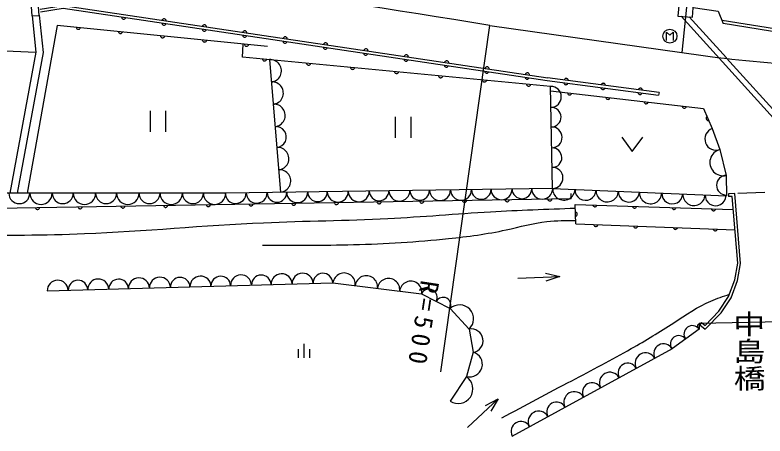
# Model space of a CAD drawing. Units: millimetres, scale not verified. Extents: x 40000 to 680000, y 20000 to 380000.
# Drawn here: x 400157 to 453735, y 244914 to 275010 of the extents above; entities that cross this region are included whole.
import ezdxf
from ezdxf.enums import TextEntityAlignment as Align

# ---------------------------------------------------------------- set-up
doc = ezdxf.new("R2010")
doc.units = ezdxf.units.MM
doc.header["$LTSCALE"] = 1000
doc.layers.add('M-BGD', color=7, linetype='Continuous', lineweight=25)
doc.styles.add('@ＭＳ ゴシック', font='')
doc.styles.add('ＭＳ ゴシック', font='')
doc.styles.get('@ＭＳ ゴシック').set_extended_font_data('@MS Gothic')
doc.styles.get('ＭＳ ゴシック').set_extended_font_data('MS Gothic')

msp = doc.modelspace()

# ---------------------------------------------------------------- linework, layer by layer
at = {"layer": 'M-BGD'}
for p, q in [((450785, 302173), (447796, 272324)), ((401380, 274946), (400930, 281061)), ((401878, 274983), (401435, 281001)), ((401380, 274946), (401878, 274983)), ((459884, 261492), (447744, 274914)), ((450973, 271940), (448325, 274868)), ((456069, 273742), (450665, 274611)), ((456049, 273543), (450751, 274394)), ((403180, 274265), (401016, 262273)), ((418204, 272747), (403180, 274265)), ((430571, 249510), (434070, 274262)), ((434070, 274262), (447796, 272324)), ((416416, 272000), (416460, 272923)), ((398936, 272466), (401654, 272350)), ((438420, 269899), (416416, 272000)), ((418327, 271818), (419123, 262329)), ((460181, 261761), (450989, 271923)), ((438183, 270330), (446138, 269276)), ((446164, 269475), (438209, 270529)), ((438566, 262610), (438420, 269899)), ((446164, 269475), (446138, 269276)), ((409803, 268162), (409803, 266662)), ((410943, 266662), (410943, 268162)), ((427313, 267719), (427313, 266219)), ((428453, 266219), (428453, 267719)), ((449966, 266894), (450517, 265390)), ((450517, 265390), (450972, 263541)), ((450972, 263541), (450973, 262094)), ((438566, 262610), (415216, 262273)), ((438566, 262610), (450973, 262094)), ((415216, 262273), (396583, 262273)), ((439893, 261866), (439884, 262257)), ((451125, 262224), (451131, 262025)), ((451791, 262270), (453734, 262355)), ((439893, 261866), (394142, 261108)), ((440230, 260071), (451600, 259659)), ((436069, 256197), (439067, 256308)), ((402461, 255282), (422874, 255865)), ((422874, 255865), (429192, 255087)), ((429192, 255087), (431234, 254018)), ((431234, 254018), (432595, 252560)), ((449034, 252983), (449026, 252561)), ((449196, 253023), (449069, 252869)), ((432595, 252560), (432886, 250907)), ((449026, 252561), (447129, 251160)), ((420790, 251511), (420790, 250511)), ((420390, 251111), (420390, 250511)), ((421190, 251111), (421190, 250511)), ((432886, 250907), (432400, 249158)), ((435681, 244914), (447129, 251160)), ((432400, 249158), (431234, 247408)), ((432490, 245522), (434685, 247568))]:
    msp.add_line(p, q, dxfattribs=at)
msp.add_lwpolyline([(448634, 275845), (447595, 275928), (447515, 274933), (448554, 274849)], close=True, dxfattribs=at)
for points in [[(401946, 275431), (403594, 275688), (438213, 270528)], [(401977, 275233), (403595, 275486), (438183, 270330)], [(448600, 275541), (450393, 275292), (450751, 274394)], [(401380, 274946), (401654, 272350), (399794, 262273)], [(401877, 274999), (402159, 272330), (400302, 262273)], [(407770, 274864), (407777, 274826), (407790, 274794), (407815, 274760), (407842, 274738), (407876, 274720), (407924, 274713), (407961, 274720), (407993, 274733), (408027, 274758), (408050, 274785), (408067, 274819)], [(410652, 274434), (410659, 274397), (410672, 274364), (410698, 274330), (410725, 274308), (410759, 274291), (410806, 274284), (410843, 274290), (410876, 274304), (410910, 274329), (410932, 274356), (410949, 274390)], [(410954, 274591), (410948, 274629), (410934, 274661), (410909, 274695), (410882, 274717), (410848, 274734), (410801, 274741), (410763, 274735), (410731, 274721), (410697, 274696), (410675, 274669), (410657, 274635)], [(404533, 274128), (404541, 274091), (404556, 274059), (404583, 274026), (404611, 274006), (404646, 273990), (404693, 273985), (404730, 273993), (404762, 274008), (404795, 274035), (404816, 274063), (404831, 274098)], [(407538, 273825), (407546, 273787), (407561, 273756), (407588, 273723), (407616, 273702), (407650, 273686), (407698, 273682), (407735, 273690), (407767, 273705), (407800, 273732), (407821, 273760), (407836, 273794)], [(413535, 274004), (413541, 273967), (413555, 273935), (413580, 273901), (413607, 273878), (413641, 273861), (413688, 273854), (413726, 273861), (413758, 273874), (413792, 273899), (413814, 273926), (413832, 273960)], [(413839, 274161), (413832, 274199), (413819, 274231), (413793, 274265), (413766, 274287), (413733, 274304), (413685, 274311), (413648, 274305), (413615, 274292), (413581, 274266), (413559, 274239), (413542, 274205)], [(416723, 273731), (416717, 273769), (416703, 273801), (416678, 273835), (416651, 273857), (416617, 273874), (416570, 273881), (416532, 273875), (416500, 273862), (416466, 273836), (416444, 273809), (416427, 273775)], [(446703, 273193), (446703, 273793), (446943, 273573), (447183, 273793), (447183, 273193)], [(410542, 273521), (410551, 273484), (410566, 273452), (410593, 273420), (410621, 273399), (410655, 273383), (410703, 273378), (410740, 273387), (410772, 273401), (410804, 273428), (410825, 273456), (410841, 273491)], [(416417, 273575), (416424, 273537), (416437, 273505), (416462, 273471), (416489, 273449), (416523, 273431), (416571, 273424), (416608, 273431), (416640, 273444), (416674, 273470), (416697, 273497), (416714, 273530)], [(419608, 273301), (419601, 273339), (419588, 273371), (419563, 273405), (419536, 273427), (419502, 273444), (419454, 273452), (419417, 273445), (419385, 273432), (419351, 273406), (419328, 273379), (419311, 273345)], [(413547, 273218), (413556, 273181), (413570, 273149), (413597, 273116), (413625, 273095), (413660, 273080), (413708, 273075), (413745, 273083), (413776, 273098), (413809, 273125), (413830, 273153), (413846, 273187)], [(416552, 272914), (416560, 272877), (416575, 272845), (416602, 272813), (416630, 272792), (416665, 272776), (416712, 272771), (416749, 272780), (416781, 272795), (416814, 272821), (416835, 272849), (416850, 272884)], [(419299, 273145), (419306, 273108), (419319, 273075), (419345, 273041), (419372, 273019), (419406, 273002), (419453, 272995), (419490, 273001), (419523, 273015), (419557, 273040), (419579, 273067), (419596, 273101)], [(422182, 272715), (422188, 272678), (422202, 272646), (422227, 272612), (422254, 272589), (422288, 272572), (422335, 272565), (422373, 272572), (422405, 272585), (422439, 272610), (422461, 272637), (422479, 272671)], [(422492, 272871), (422486, 272909), (422473, 272941), (422447, 272975), (422420, 272997), (422386, 273014), (422339, 273022), (422302, 273015), (422269, 273002), (422235, 272976), (422213, 272949), (422196, 272916)], [(425064, 272286), (425071, 272248), (425084, 272216), (425109, 272182), (425136, 272160), (425170, 272143), (425218, 272135), (425255, 272142), (425287, 272155), (425321, 272181), (425344, 272208), (425361, 272242)], [(425377, 272441), (425370, 272479), (425357, 272511), (425332, 272545), (425305, 272567), (425271, 272585), (425224, 272592), (425186, 272585), (425154, 272572), (425120, 272546), (425097, 272519), (425080, 272486)], [(417839, 271864), (417847, 271827), (417862, 271796), (417889, 271763), (417918, 271742), (417952, 271727), (418000, 271722), (418037, 271731), (418069, 271746), (418101, 271773), (418122, 271801), (418137, 271836)], [(427946, 271856), (427953, 271819), (427966, 271786), (427992, 271752), (428019, 271730), (428053, 271713), (428100, 271706), (428137, 271712), (428170, 271726), (428204, 271751), (428226, 271778), (428243, 271812)], [(428262, 272011), (428255, 272049), (428242, 272081), (428216, 272115), (428189, 272137), (428156, 272155), (428108, 272162), (428071, 272155), (428038, 272142), (428004, 272116), (427982, 272089), (427965, 272056)], [(431146, 271581), (431140, 271619), (431126, 271651), (431101, 271685), (431074, 271707), (431040, 271725), (430993, 271732), (430955, 271725), (430923, 271712), (430889, 271686), (430867, 271659), (430849, 271626)], [(420982, 271564), (420991, 271527), (421006, 271496), (421033, 271463), (421061, 271442), (421096, 271427), (421143, 271422), (421180, 271431), (421212, 271446), (421245, 271473), (421265, 271501), (421281, 271536)], [(424126, 271264), (424134, 271227), (424149, 271195), (424176, 271163), (424204, 271142), (424239, 271127), (424287, 271122), (424324, 271131), (424355, 271146), (424388, 271173), (424409, 271201), (424424, 271236)], [(430829, 271427), (430835, 271389), (430849, 271357), (430874, 271323), (430901, 271300), (430935, 271283), (430982, 271276), (431020, 271283), (431052, 271296), (431086, 271321), (431108, 271348), (431126, 271382)], [(434031, 271151), (434024, 271189), (434011, 271221), (433986, 271255), (433959, 271277), (433925, 271295), (433877, 271302), (433840, 271295), (433808, 271282), (433773, 271256), (433751, 271229), (433734, 271196)], [(427269, 270964), (427278, 270927), (427293, 270895), (427320, 270863), (427348, 270842), (427382, 270827), (427430, 270822), (427467, 270831), (427499, 270846), (427531, 270873), (427552, 270901), (427568, 270935)], [(430412, 270664), (430421, 270627), (430436, 270595), (430463, 270563), (430491, 270542), (430526, 270527), (430574, 270522), (430611, 270530), (430642, 270546), (430675, 270573), (430696, 270601), (430711, 270635)], [(433711, 270997), (433718, 270960), (433731, 270927), (433756, 270893), (433783, 270871), (433817, 270854), (433865, 270847), (433902, 270853), (433934, 270867), (433968, 270892), (433991, 270919), (434008, 270953)], [(436915, 270721), (436909, 270759), (436895, 270791), (436870, 270825), (436843, 270847), (436809, 270865), (436762, 270872), (436724, 270865), (436692, 270852), (436658, 270827), (436636, 270800), (436619, 270766)], [(433556, 270364), (433564, 270327), (433579, 270295), (433606, 270263), (433635, 270242), (433669, 270226), (433717, 270222), (433754, 270230), (433786, 270245), (433818, 270272), (433839, 270301), (433854, 270335)], [(436594, 270567), (436600, 270530), (436613, 270498), (436639, 270463), (436666, 270441), (436700, 270424), (436747, 270417), (436784, 270424), (436817, 270437), (436851, 270462), (436873, 270489), (436890, 270523)], [(436699, 270064), (436708, 270027), (436723, 269995), (436750, 269963), (436778, 269942), (436813, 269926), (436860, 269922), (436897, 269930), (436929, 269945), (436962, 269972), (436983, 270001), (436998, 270035)], [(439360, 270174), (439367, 270137), (439381, 270105), (439407, 270071), (439434, 270050), (439468, 270033), (439516, 270027), (439553, 270034), (439585, 270048), (439619, 270073), (439641, 270101), (439657, 270135)], [(439684, 270333), (439677, 270370), (439663, 270403), (439637, 270436), (439610, 270458), (439575, 270475), (439528, 270481), (439491, 270474), (439458, 270460), (439425, 270434), (439403, 270407), (439386, 270373)], [(442335, 269982), (442328, 270019), (442314, 270051), (442288, 270085), (442261, 270107), (442227, 270123), (442179, 270130), (442142, 270122), (442110, 270109), (442076, 270083), (442055, 270055), (442038, 270021)], [(438421, 269578), (449335, 268321), (449966, 266894)], [(442012, 269823), (442019, 269786), (442033, 269754), (442058, 269720), (442086, 269698), (442120, 269682), (442168, 269675), (442205, 269682), (442237, 269696), (442271, 269722), (442292, 269749), (442309, 269784)], [(444987, 269630), (444980, 269668), (444966, 269700), (444940, 269734), (444913, 269755), (444878, 269772), (444831, 269778), (444794, 269771), (444762, 269757), (444728, 269731), (444706, 269704), (444689, 269670)], [(439636, 269438), (439644, 269401), (439658, 269369), (439685, 269336), (439712, 269314), (439747, 269298), (439794, 269293), (439832, 269301), (439863, 269315), (439897, 269341), (439918, 269369), (439934, 269404)], [(442364, 269124), (442372, 269087), (442387, 269055), (442413, 269021), (442441, 269000), (442475, 268984), (442523, 268979), (442560, 268986), (442592, 269001), (442625, 269027), (442646, 269055), (442662, 269089)], [(444663, 269472), (444670, 269434), (444684, 269402), (444710, 269369), (444737, 269347), (444772, 269330), (444819, 269324), (444856, 269331), (444888, 269345), (444922, 269371), (444944, 269398), (444961, 269432)], [(445093, 268810), (445101, 268772), (445115, 268741), (445142, 268707), (445169, 268686), (445204, 268670), (445251, 268664), (445289, 268672), (445320, 268687), (445354, 268713), (445375, 268741), (445391, 268775)], [(447821, 268495), (447829, 268458), (447844, 268426), (447870, 268393), (447898, 268372), (447932, 268356), (447980, 268350), (448017, 268358), (448049, 268372), (448082, 268399), (448103, 268427), (448120, 268461)], [(449590, 267745), (449561, 267719), (449541, 267691), (449526, 267651), (449522, 267616), (449525, 267578), (449545, 267535), (449570, 267507), (449599, 267486), (449638, 267471), (449673, 267467), (449711, 267470)], [(443504, 266275), (444254, 265255), (445004, 266275)], [(449069, 252869), (449466, 252541), (450600, 253712), (451311, 254785), (451771, 256036), (451986, 257250), (451585, 262238), (451125, 262224)], [(449196, 253023), (449451, 252813), (450444, 253838), (451131, 254875), (451577, 256089), (451785, 257260), (451401, 262033), (451131, 262025)], [(416867, 261485), (416880, 261449), (416898, 261419), (416929, 261390), (416959, 261372), (416995, 261361), (417043, 261362), (417079, 261374), (417109, 261393), (417138, 261423), (417156, 261453), (417167, 261490)], [(419917, 261535), (419930, 261499), (419948, 261470), (419979, 261440), (420009, 261423), (420045, 261411), (420093, 261412), (420129, 261425), (420159, 261443), (420188, 261474), (420206, 261504), (420217, 261540)], [(422967, 261586), (422980, 261550), (422998, 261520), (423029, 261491), (423059, 261473), (423095, 261462), (423143, 261463), (423179, 261475), (423209, 261494), (423238, 261524), (423256, 261554), (423267, 261591)], [(426017, 261636), (426030, 261600), (426048, 261571), (426079, 261541), (426109, 261524), (426145, 261512), (426193, 261513), (426229, 261526), (426259, 261544), (426288, 261575), (426306, 261605), (426317, 261641)], [(429067, 261687), (429080, 261651), (429098, 261621), (429129, 261592), (429159, 261574), (429195, 261563), (429243, 261564), (429279, 261576), (429309, 261595), (429338, 261625), (429356, 261656), (429367, 261692)], [(432117, 261737), (432130, 261701), (432149, 261672), (432179, 261642), (432209, 261625), (432245, 261613), (432293, 261614), (432329, 261627), (432359, 261645), (432388, 261676), (432406, 261706), (432417, 261742)], [(435167, 261788), (435180, 261752), (435199, 261722), (435229, 261693), (435259, 261675), (435296, 261664), (435344, 261665), (435379, 261677), (435409, 261696), (435439, 261726), (435456, 261757), (435467, 261793)], [(438218, 261838), (438230, 261803), (438249, 261773), (438279, 261743), (438309, 261726), (438346, 261714), (438394, 261715), (438429, 261728), (438459, 261746), (438489, 261777), (438506, 261807), (438518, 261843)], [(440230, 260071), (440173, 261474), (451470, 261095)], [(401617, 261232), (401629, 261196), (401648, 261166), (401678, 261137), (401709, 261119), (401745, 261108), (401793, 261109), (401829, 261121), (401858, 261140), (401888, 261170), (401905, 261201), (401917, 261237)], [(404667, 261282), (404679, 261247), (404698, 261217), (404728, 261187), (404759, 261170), (404795, 261159), (404843, 261159), (404879, 261172), (404908, 261190), (404938, 261221), (404955, 261251), (404967, 261287)], [(407717, 261333), (407729, 261297), (407748, 261268), (407778, 261238), (407809, 261221), (407845, 261209), (407893, 261210), (407929, 261223), (407958, 261241), (407988, 261272), (408005, 261302), (408017, 261338)], [(410767, 261384), (410780, 261348), (410798, 261318), (410829, 261289), (410859, 261271), (410895, 261260), (410943, 261260), (410979, 261273), (411008, 261292), (411038, 261322), (411055, 261352), (411067, 261389)], [(413817, 261434), (413830, 261398), (413848, 261369), (413879, 261339), (413909, 261322), (413945, 261310), (413993, 261311), (414029, 261324), (414059, 261342), (414088, 261373), (414106, 261403), (414117, 261439)], [(441436, 261432), (441446, 261396), (441463, 261365), (441492, 261334), (441522, 261315), (441557, 261302), (441605, 261300), (441642, 261311), (441672, 261328), (441703, 261357), (441722, 261386), (441735, 261422)], [(444260, 261337), (444271, 261301), (444288, 261270), (444317, 261239), (444346, 261220), (444382, 261207), (444430, 261205), (444466, 261216), (444496, 261233), (444527, 261262), (444546, 261291), (444560, 261327)], [(447084, 261242), (447095, 261206), (447112, 261175), (447141, 261144), (447170, 261125), (447206, 261112), (447254, 261110), (447290, 261121), (447321, 261138), (447352, 261167), (447371, 261196), (447384, 261232)], [(449908, 261147), (449919, 261111), (449936, 261080), (449965, 261049), (449994, 261030), (450030, 261017), (450078, 261015), (450114, 261026), (450145, 261043), (450176, 261072), (450195, 261101), (450208, 261137)], [(440207, 260623), (440243, 260636), (440272, 260655), (440301, 260686), (440318, 260717), (440328, 260754), (440326, 260802), (440313, 260837), (440294, 260866), (440263, 260895), (440232, 260912), (440196, 260922)], [(441501, 260025), (441512, 259988), (441529, 259957), (441557, 259926), (441587, 259907), (441622, 259894), (441670, 259892), (441707, 259903), (441737, 259920), (441768, 259949), (441787, 259978), (441801, 260014)], [(444344, 259922), (444354, 259885), (444371, 259855), (444400, 259824), (444429, 259804), (444465, 259791), (444513, 259789), (444549, 259800), (444580, 259817), (444611, 259846), (444630, 259875), (444643, 259911)], [(447186, 259819), (447197, 259782), (447214, 259752), (447243, 259721), (447272, 259702), (447308, 259688), (447356, 259687), (447392, 259697), (447423, 259714), (447454, 259743), (447473, 259772), (447486, 259808)], [(450029, 259716), (450040, 259679), (450056, 259649), (450085, 259618), (450115, 259599), (450150, 259585), (450198, 259584), (450235, 259594), (450265, 259611), (450296, 259640), (450315, 259669), (450329, 259705)], [(438057, 256551), (439067, 256308), (438078, 255991)], [(449033, 252922), (448997, 252911), (448966, 252893), (448936, 252864), (448917, 252834), (448905, 252798), (448904, 252750), (448915, 252714), (448932, 252684), (448962, 252653), (448991, 252635), (449027, 252622)], [(449034, 252983), (454928, 253104), (454982, 252804)], [(433762, 247091), (434685, 247568), (434144, 246681)]]:
    msp.add_lwpolyline(points, dxfattribs=at)
msp.add_circle((446943, 273493), 500, dxfattribs=at)
for centre, radius, start, end in [((335738, -317591), 599966, 80.56688, 84.52564), ((462543, 371225), 99994, 261.51929, 270.9167), ((418394, 271020), 800, 274.7981, 94.7981), ((418528, 269426), 800, 274.7981, 94.7981), ((438435, 269159), 750, 271.1491, 91.1491), ((418662, 267832), 800, 274.7981, 94.7981), ((438464, 267709), 700, 271.1491, 91.1491), ((418791, 266287), 750, 274.7981, 94.7981), ((438493, 266259), 750, 271.1491, 91.1491), ((450241, 266143), 800, 110.1276, 290.1276), ((418921, 264742), 800, 274.7981, 94.7981), ((438522, 264810), 700, 271.1491, 91.1491), ((450744, 264468), 950, 103.8376, 283.8376), ((419055, 263148), 800, 274.7981, 94.7981), ((438551, 263360), 750, 271.1491, 91.1491), ((450973, 262841), 700, 90.0459, 270.0459), ((433467, 262536), 700, 180.8276, 0.8276), ((434917, 262557), 750, 180.8276, 0.8276), ((436367, 262578), 700, 180.8276, 0.8276), ((437817, 262599), 750, 180.8276, 0.8276), ((439366, 262577), 800, 177.6189, 357.6189), ((440914, 262512), 750, 177.6189, 357.6189), ((400466, 262273), 750, 180, 360), ((402016, 262273), 800, 180, 360), ((403566, 262273), 750, 180, 360), ((405116, 262273), 800, 180, 360), ((406666, 262273), 750, 180, 360), ((408216, 262273), 800, 180, 360), ((409766, 262273), 750, 180, 360), ((411316, 262273), 800, 180, 360), ((412866, 262273), 750, 180, 360), ((414416, 262273), 800, 180, 360), ((415919, 262283), 750, 180.8276, 0.8276), ((417419, 262305), 750, 180.8276, 0.8276), ((418869, 262325), 700, 180.8276, 0.8276), ((420318, 262346), 750, 180.8276, 0.8276), ((421768, 262367), 700, 180.8276, 0.8276), ((423218, 262388), 750, 180.8276, 0.8276), ((424718, 262410), 750, 180.8276, 0.8276), ((426168, 262431), 700, 180.8276, 0.8276), ((427618, 262452), 750, 180.8276, 0.8276), ((429067, 262473), 700, 180.8276, 0.8276), ((430517, 262494), 750, 180.8276, 0.8276), ((432017, 262515), 750, 180.8276, 0.8276), ((442463, 262448), 800, 177.6189, 357.6189), ((444012, 262384), 750, 177.6189, 357.6189), ((445560, 262319), 800, 177.6189, 357.6189), ((447109, 262255), 750, 177.6189, 357.6189), ((448658, 262190), 800, 177.6189, 357.6189), ((450206, 262126), 750, 177.6189, 357.6189), ((406110, 255386), 750, 1.6366, 181.6366), ((407559, 255427), 700, 1.6366, 181.6366), ((409009, 255469), 750, 1.6366, 181.6366), ((410508, 255512), 750, 1.6366, 181.6366), ((411957, 255553), 700, 1.6366, 181.6366), ((413407, 255594), 750, 1.6366, 181.6366), ((414856, 255636), 700, 1.6366, 181.6366), ((416306, 255677), 750, 1.6366, 181.6366), ((417755, 255719), 700, 1.6366, 181.6366), ((419204, 255760), 750, 1.6366, 181.6366), ((420704, 255803), 750, 1.6366, 181.6366), ((422153, 255844), 700, 1.6366, 181.6366), ((423668, 255767), 800, 352.9835, 172.9835), ((425256, 255572), 800, 352.9835, 172.9835), ((426844, 255376), 800, 352.9835, 172.9835), ((403211, 255303), 750, 1.6366, 181.6366), ((404660, 255345), 700, 1.6366, 181.6366), ((428432, 255181), 800, 352.9835, 172.9835), ((429724, 254809), 600, 332.354, 152.354), ((430743, 254275), 550, 332.354, 152.354), ((431916, 253287), 1000, 313.0251, 133.0251), ((432742, 251723), 850, 280.008, 100.008), ((448544, 252204), 600, 36.4571, 216.4571), ((447578, 251491), 600, 36.4571, 216.4571), ((446479, 250805), 700, 28.6161, 208.6161), ((432645, 250040), 900, 254.4759, 74.4759), ((445206, 250110), 750, 28.6161, 208.6161), ((443933, 249416), 700, 28.6161, 208.6161), ((431818, 248284), 1050, 236.3099, 56.3099), ((442660, 248721), 750, 28.6161, 208.6161), ((441387, 248027), 700, 28.6161, 208.6161), ((440114, 247332), 750, 28.6161, 208.6161), ((438841, 246638), 700, 28.6161, 208.6161), ((437569, 245944), 750, 28.6161, 208.6161), ((436296, 245249), 700, 28.6161, 208.6161)]:
    msp.add_arc(centre, radius, start, end, dxfattribs=at)
for points in [[(396539, 259263), (399403, 259265), (402266, 259268), (405126, 259383), (409392, 259554), (413648, 259975), (417915, 260163), (420876, 260294), (423842, 260314), (426801, 260464), (429245, 260587), (431684, 260801), (434127, 260944), (436144, 261062), (438164, 261133), (440184, 261204)], [(417844, 258563), (420013, 258550), (422182, 258538), (424350, 258596), (426610, 258655), (428870, 258790), (431119, 259025), (432503, 259169), (433884, 259352), (435246, 259652), (436215, 259866), (437173, 260138), (438152, 260247), (438835, 260322), (439527, 260318), (440220, 260313)], [(434942, 246208), (436603, 247099), (438264, 247990), (439933, 248869), (441357, 249621), (442788, 250364), (444184, 251161), (445210, 251748), (446218, 252363), (447215, 253010), (448081, 253571), (448938, 254156), (449877, 254563), (450305, 254748), (450749, 254896), (451194, 255045)]]:
    msp.add_open_spline(points, degree=3, knots=[0, 0, 0, 0, 1, 1, 1, 2, 2, 2, 3, 3, 3, 4, 4, 4, 5, 5, 5, 5], dxfattribs=at)

# ---------------------------------------------------------------- texts
at = {"layer": 'M-BGD', "style": '@ＭＳ ゴシック', "width": 0.85}
msp.add_text('中島橋', height=1672, rotation=270.4, dxfattribs=at).set_placement((451239, 253885), align=Align.BOTTOM_LEFT)
at = {"layer": 'M-BGD', "insert": (429137, 256106), "char_height": 1320, "attachment_point": 7, "rotation": 261.3, "style": 'ＭＳ ゴシック'}
msp.add_mtext('\\T1.42;R=500', dxfattribs=at)

doc.saveas('drawing.dxf')
